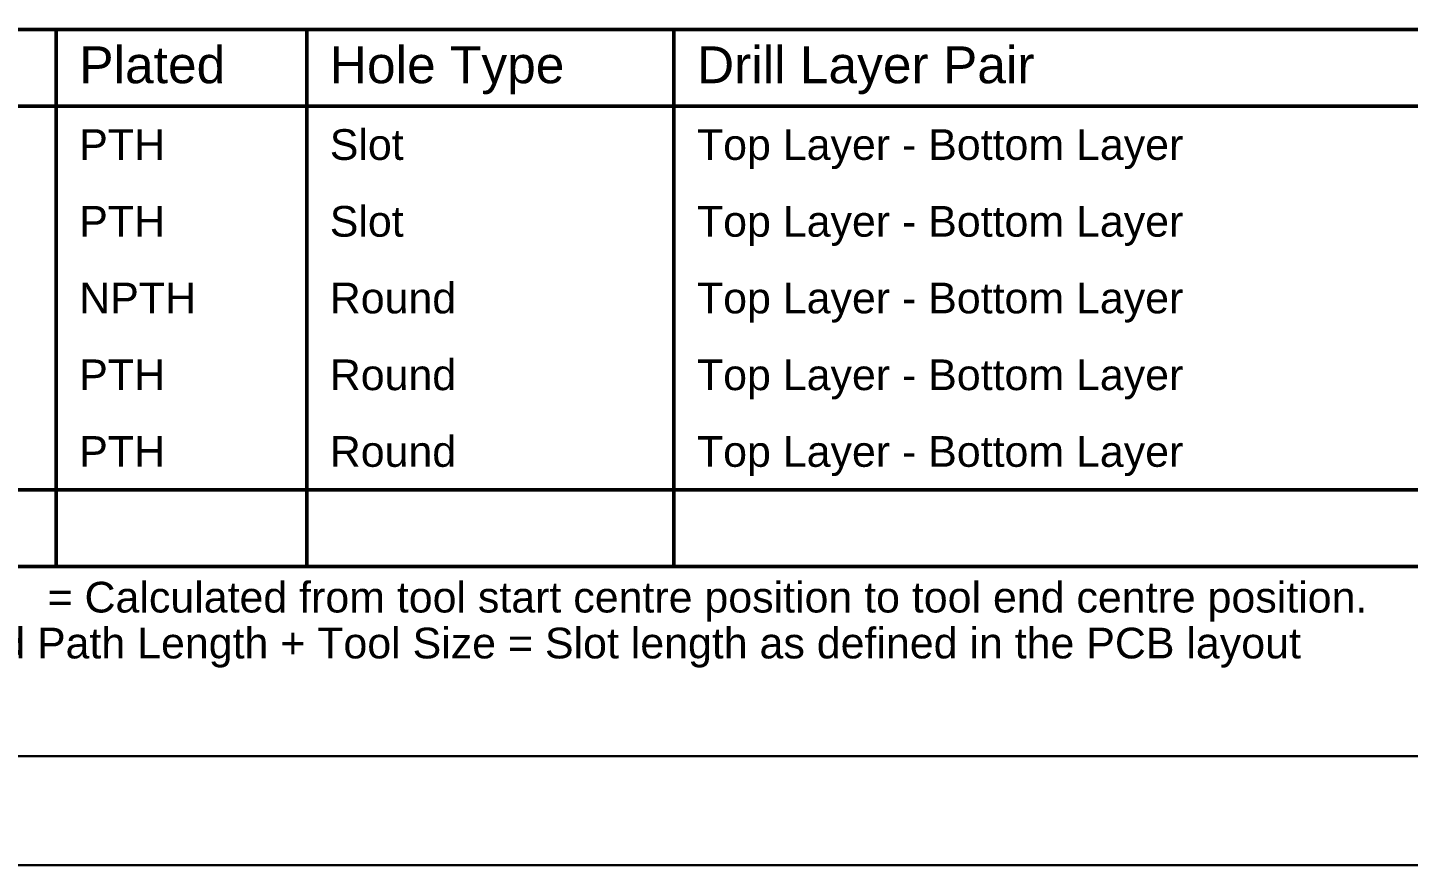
# Model space of a CAD drawing. Header units: inches. Extents: x -11 to 1110, y -7 to 455.
# Drawn here: x 111.7 to 252.1, y 369.9 to 455.2 of the extents above; entities that cross this region are included whole.
import ezdxf

# ---------------------------------------------------------------- set-up
doc = ezdxf.new("R2010")
doc.units = ezdxf.units.IN
for name, color, linetype in [('Board_outline', 216, 'Continuous'), ('Drill Drawing', 1, 'Continuous'), ('Mechanical 1', 6, 'Continuous')]:
    doc.layers.add(name, color=color, linetype=linetype)
doc.styles.add('Arial', font='', dxfattribs={"height": 0.2})
doc.styles.get('Arial').set_extended_font_data('Arial')

msp = doc.modelspace()

# ---------------------------------------------------------------- linework, layer by layer
at = {"layer": 'Board_outline'}
msp.add_lwpolyline([(0, 370, 0.254, 0.254, 0), (704, 370, 0.254, 0.254, 0)], format="xyseb", dxfattribs=at)
at = {"layer": 'Drill Drawing'}
for points in [[(-0.57, 455.01, 0.381, 0.381, 0), (690.43, 455.01, 0.381, 0.381, 0)], [(114.61, 400.37, 0.381, 0.381, 0), (114.61, 455.01, 0.381, 0.381, 0)], [(140.08, 400.37, 0.381, 0.381, 0), (140.08, 455.01, 0.381, 0.381, 0)], [(177.41, 400.37, 0.381, 0.381, 0), (177.41, 455.01, 0.381, 0.381, 0)], [(-0.57, 447.2, 0.381, 0.381, 0), (690.43, 447.2, 0.381, 0.381, 0)], [(-0.57, 408.18, 0.381, 0.381, 0), (690.43, 408.18, 0.381, 0.381, 0)], [(-0.57, 400.37, 0.381, 0.381, 0), (690.43, 400.37, 0.381, 0.381, 0)]]:
    msp.add_lwpolyline(points, format="xyseb", dxfattribs=at)
for points in [[(114.51, 455.01, 0.191, 0.191, 1), (114.7, 455.01, 0.191, 0.191, 1)], [(139.99, 455.01, 0.191, 0.191, 1), (140.18, 455.01, 0.191, 0.191, 1)], [(177.32, 455.01, 0.191, 0.191, 1), (177.51, 455.01, 0.191, 0.191, 1)], [(114.51, 400.37, 0.191, 0.191, 1), (114.7, 400.37, 0.191, 0.191, 1)], [(139.99, 400.37, 0.191, 0.191, 1), (140.18, 400.37, 0.191, 0.191, 1)], [(177.32, 400.37, 0.191, 0.191, 1), (177.51, 400.37, 0.191, 0.191, 1)]]:
    msp.add_lwpolyline(points, format="xyseb", close=True, dxfattribs=at)
at = {"layer": 'Mechanical 1'}
msp.add_lwpolyline([(0, 381.08, 0.254, 0.254, 0), (312.39, 381.08, 0.254, 0.254, 0)], format="xyseb", dxfattribs=at)

# ---------------------------------------------------------------- texts
at = {"layer": 'Drill Drawing', "style": 'Arial'}
for s, height, p in [('Plated', 3.747, (116.95, 449.54)), ('Hole Type', 3.747, (142.42, 449.54)), ('Drill Layer Pair', 3.7465, (179.75, 449.54)), ('Slot', 3.122, (142.42, 441.74)), ('PTH', 3.122, (116.95, 441.74)), ('Top Layer - Bottom Layer', 3.1221, (179.75, 441.74)), ('PTH', 3.122, (116.95, 433.93)), ('Slot', 3.122, (142.42, 433.93)), ('Top Layer - Bottom Layer', 3.1221, (179.75, 433.93)), ('NPTH', 3.122, (116.95, 426.13)), ('Round', 3.122, (142.42, 426.13)), ('Top Layer - Bottom Layer', 3.1221, (179.75, 426.13)), ('PTH', 3.122, (116.95, 418.32)), ('Round', 3.122, (142.42, 418.32)), ('Top Layer - Bottom Layer', 3.1221, (179.75, 418.32)), ('PTH', 3.122, (116.95, 410.52)), ('Round', 3.122, (142.42, 410.52)), ('Top Layer - Bottom Layer', 3.1221, (179.75, 410.52)), ('= Calculated from tool start centre position to tool end centre position.', 3.1221, (113.73, 395.7)), (' = Routed Path Length + Tool Size = Slot length as defined in the PCB layout', 3.1221, (92.41, 391.03))]:
    msp.add_text(s, height=height, dxfattribs=at).set_placement(p)

doc.saveas('drawing.dxf')
